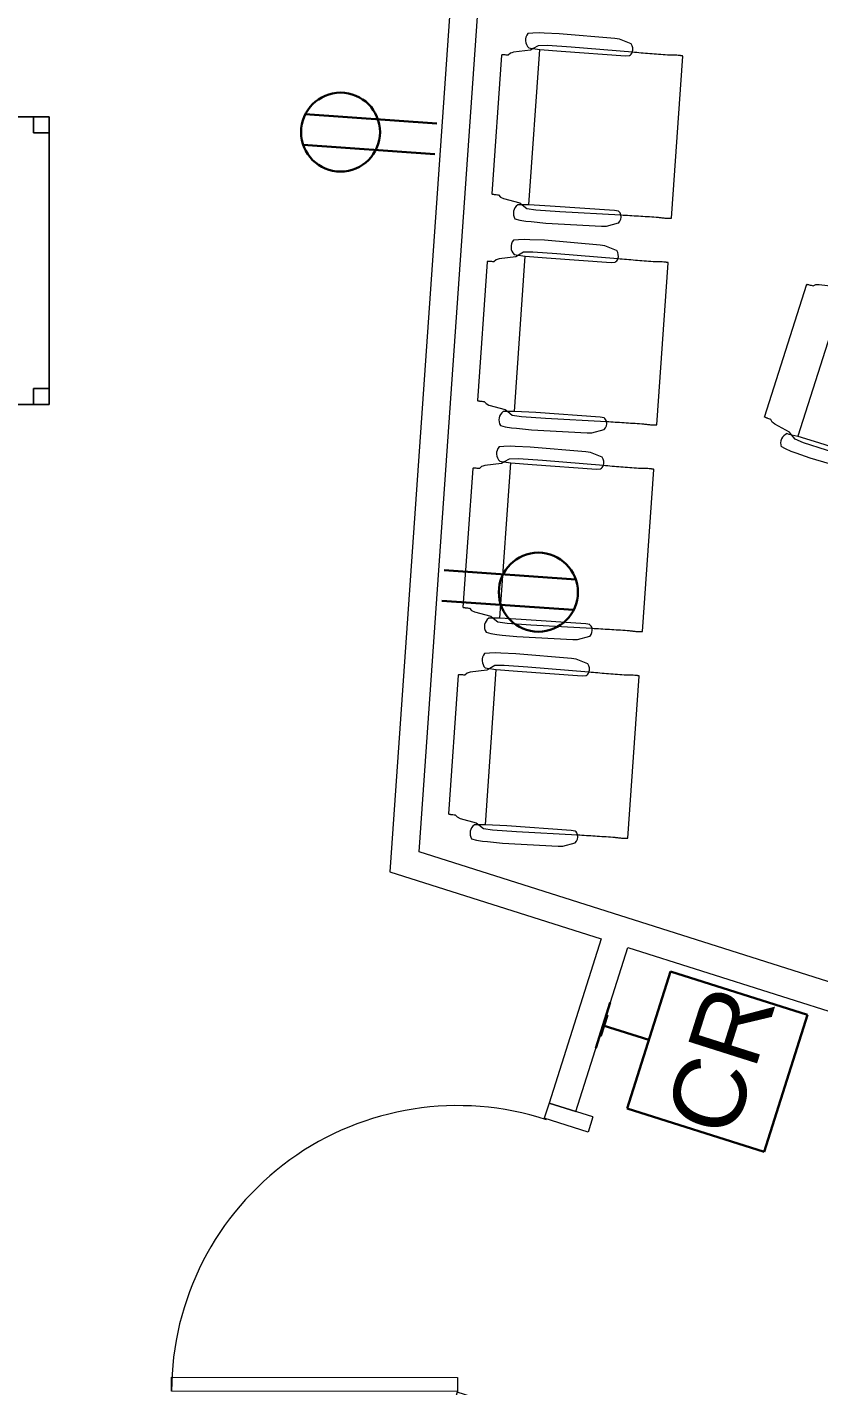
# Model space of a CAD drawing. Header units: inches. Extents: x 385 to 2249, y -1781 to -36.
# Drawn here: x 739.3 to 838.4, y -385.3 to -215.2 of the extents above; entities that cross this region are included whole.
import ezdxf

# ---------------------------------------------------------------- set-up
doc = ezdxf.new("R2010")
doc.units = ezdxf.units.IN
doc.header["$MEASUREMENT"] = 0
for name, color, linetype, lineweight in [('A-ANNO-NOTE', 131, 'Continuous', 30), ('A-DOOR', 31, 'Continuous', 13), ('A-DOOR-FRAM', 31, 'Continuous', 20), ('E-ELEC-FIXT', 91, 'Continuous', 9), ('I-FURN', 30, 'Continuous', 9), ('I-WALL', 2, 'Continuous', 13)]:
    doc.layers.add(name, color=color, linetype=linetype, lineweight=lineweight)
doc.styles.add('Swis721 Lt BT', font='swissl.ttf', dxfattribs={"height": 9})

# ---------------------------------------------------------------- blocks, each defined once
blk = doc.blocks.new('Single Flush - OTJ_SOLIDFLUSH_ALUM-5892448-Level 5 POWER _ SIGNAL')
at = {"layer": 'A-DOOR', "lineweight": 20}
for p, q in [((16.24, -2.28), (17.91, -1.75)), ((27.01, -36.43), (16.24, -2.28)), ((17.91, -1.75), (28.68, -35.9)), ((28.68, -35.9), (27.01, -36.43))]:
    blk.add_line(p, q, dxfattribs=at)
at = {"layer": 'A-DOOR', "lineweight": 9}
blk.add_arc((17.91, -1.75), 35.81, 179.5, 287.5, dxfattribs=at)
at = {"layer": 'A-DOOR-FRAM'}
for p, q in [((-20, 4), (-20, -1.75)), ((-20, 4), (-18, 4)), ((-18, 4), (-18, -1.75)), ((18, 4), (18, -1.75)), ((18, 4), (20, 4)), ((20, 4), (20, -1.75)), ((-20, -1.75), (-18, -1.75)), ((18, -1.75), (20, -1.75))]:
    blk.add_line(p, q, dxfattribs=at)
blk = doc.blocks.new('Rectangular Table - Rectangular Table-5809067-Level 5 POWER _ SIGNAL')
at = {"layer": 'I-FURN'}
for p, q in [((-28, 18), (-30, 18)), ((-30, 18), (-30, 16)), ((-30, 16), (-30, 18)), ((-30, 18), (-28, 18)), ((30, 18), (-30, 18)), ((-30, 18), (-30, -18)), ((-30, -18), (-30, 18)), ((-30, 18), (30, 18)), ((-28, 16), (-28, 18)), ((-28, 18), (-28, 16)), ((28, 18), (28, 16)), ((30, 18), (28, 18)), ((28, 18), (30, 18)), ((28, 16), (28, 18)), ((30, 16), (30, 18)), ((30, 18), (30, 16)), ((30, -18), (30, 18)), ((30, 18), (30, -18)), ((-30, 16), (-28, 16)), ((-28, 16), (-30, 16)), ((28, 16), (30, 16)), ((30, 16), (28, 16)), ((-28, -16), (-30, -16)), ((-30, -16), (-30, -18)), ((-30, -18), (-30, -16)), ((-30, -16), (-28, -16)), ((-28, -18), (-28, -16)), ((-28, -16), (-28, -18)), ((30, -16), (28, -16)), ((28, -16), (28, -18)), ((28, -18), (28, -16)), ((28, -16), (30, -16)), ((30, -18), (30, -16)), ((30, -16), (30, -18)), ((-30, -18), (-28, -18)), ((-28, -18), (-30, -18)), ((-30, -18), (30, -18)), ((30, -18), (-30, -18)), ((28, -18), (30, -18)), ((30, -18), (28, -18))]:
    blk.add_line(p, q, dxfattribs=at)
blk = doc.blocks.new('HermanMiller_Collection_Eames_AluminumGroup_SideChair - Arms Swivel Base-5153506-Level 5 POWER _ SIGNAL')
at = {"layer": 'I-FURN'}
for p, q in [((-3.17, 11.92), (-5.03, 11.87)), ((3.83, 11.82), (-3.17, 11.92)), ((-6.45, 11.77), (-7.06, 11.66)), ((-5.68, 11.84), (-6.45, 11.77)), ((-5.68, 10.24), (-6.28, 9.84)), ((-5.03, 11.87), (-5.68, 11.84)), ((-4.52, 10.35), (-5.68, 10.24)), ((-1.52, 10.35), (-4.52, 10.35)), ((6.15, 10.24), (-1.52, 10.35)), ((4.42, 11.76), (3.83, 11.82)), ((5.92, 11.27), (4.42, 11.76)), ((-10.16, 8.75), (-10.16, -8.68)), ((-9.06, 9.06), (-9.32, 8.8)), ((-8.92, 9.13), (-9.06, 9.06)), ((-8.68, 9.21), (-8.92, 9.13)), ((-6.61, 9.61), (-8.68, 9.21)), ((-6.84, 9.88), (-6.61, 9.86)), ((-6.61, 9.86), (-5.45, 9.79)), ((-6.28, 9.84), (-6.61, 9.61)), ((-5.45, 9.79), (-2.77, 9.75)), ((-5.45, -9.73), (-5.45, 9.79)), ((-2.77, 9.75), (5.32, 9.75)), ((5.32, 9.75), (5.82, 9.81)), ((12.47, -10.14), (12.47, 10.2)), ((-9.32, -8.74), (-9.06, -8.99)), ((-9.06, -8.99), (-8.68, -9.14)), ((-8.68, -9.14), (-6.61, -9.54)), ((-6.61, -9.79), (-6.84, -9.81)), ((-6.61, -9.54), (-6.28, -9.77)), ((-5.45, -9.73), (-6.61, -9.79)), ((-6.28, -9.77), (-5.68, -10.18)), ((-5.68, -10.18), (-4.52, -10.28)), ((-2.77, -9.68), (-5.45, -9.73)), ((5.32, -9.68), (-2.77, -9.68)), ((-1.52, -10.28), (6.15, -10.17)), ((5.82, -9.74), (5.32, -9.68)), ((-7.06, -11.59), (-6.45, -11.7)), ((-6.45, -11.7), (-5.68, -11.77)), ((-5.68, -11.77), (-5.03, -11.8)), ((-5.03, -11.8), (-3.17, -11.85)), ((-4.52, -10.28), (-1.52, -10.28)), ((-3.17, -11.85), (3.83, -11.75)), ((3.83, -11.75), (4.42, -11.69)), ((4.42, -11.69), (5.92, -11.2))]:
    blk.add_line(p, q, dxfattribs=at)
for centre, radius, start, end in [((-5.99, 10.89), 1.32, 144.065, 229.935), ((5.4, 10.47), 0.781, 302.3218, 343.1534), ((5.07, 10.55), 1.12, 343.9109, 40.257), ((-5.99, -10.82), 1.32, 130.065, 215.935), ((5.4, -10.4), 0.781, 16.8466, 57.6782), ((5.07, -10.48), 1.12, 319.743, 16.0891)]:
    blk.add_arc(centre, radius, start, end, dxfattribs=at)
for points in [[(10.56, 10.2), (9.82, 10.2), (8.34, 10.21), (6.88, 10.23), (6.15, 10.24)], [(11.53, 10.25), (11.37, 10.24), (11.04, 10.23), (10.72, 10.21), (10.56, 10.2)], [(6.15, -10.17), (6.88, -10.16), (8.34, -10.15), (9.82, -10.14), (10.56, -10.13)], [(10.56, -10.13), (10.72, -10.14), (11.04, -10.16), (11.37, -10.17), (11.53, -10.18)]]:
    blk.add_open_spline(points, degree=3, dxfattribs=at)
for points, knots in [([(12.47, 10.2), (12.47, 10.21), (12.47, 10.21), (12.44, 10.22), (12.38, 10.23), (12.31, 10.23), (12.23, 10.24), (12.09, 10.25), (11.86, 10.25), (11.65, 10.25), (11.53, 10.25)], [0, 0, 0, 0, 0.090909, 0.181818, 0.272727, 0.363636, 0.454545, 0.545455, 0.727273, 1, 1, 1, 1]), ([(-9.32, 8.8), (-9.51, 8.8), (-9.78, 8.79), (-10, 8.78), (-10.09, 8.77), (-10.14, 8.76), (-10.16, 8.75), (-10.16, 8.75)], [0, 0, 0, 0, 0.444444, 0.666667, 0.777778, 0.888889, 1, 1, 1, 1]), ([(-10.16, -8.68), (-10.16, -8.68), (-10.14, -8.69), (-10.09, -8.7), (-10.03, -8.71), (-9.94, -8.71), (-9.84, -8.72), (-9.69, -8.73), (-9.51, -8.73), (-9.37, -8.74), (-9.32, -8.74)], [0, 0, 0, 0, 0.111111, 0.222222, 0.333333, 0.444444, 0.555556, 0.666667, 0.888889, 1, 1, 1, 1]), ([(11.53, -10.18), (11.61, -10.18), (11.77, -10.18), (12.1, -10.18), (12.4, -10.16), (12.47, -10.14), (12.47, -10.14)], [0, 0, 0, 0, 0.181818, 0.363636, 0.727273, 1, 1, 1, 1])]:
    blk.add_open_spline(points, degree=3, knots=knots, dxfattribs=at)
blk = doc.blocks.new('HermanMiller_Collection_Eames_AluminumGroup_SideChair - Arms Swivel Base-5598650-Level 5 POWER _ SIGNAL')
at = {"layer": 'I-FURN'}
for p, q in [((-7.06, 11.59), (-6.45, 11.7)), ((-6.45, 11.7), (-5.68, 11.77)), ((-5.68, 11.77), (-5.03, 11.8)), ((-5.68, 10.18), (-4.52, 10.28)), ((-5.03, 11.8), (-3.17, 11.85)), ((-4.52, 10.28), (-1.52, 10.28)), ((-3.17, 11.85), (3.83, 11.75)), ((-1.52, 10.28), (6.15, 10.17)), ((3.83, 11.75), (4.42, 11.69)), ((4.42, 11.69), (5.92, 11.2)), ((-10.16, -8.75), (-10.16, 8.68)), ((-9.32, 8.74), (-9.06, 8.99)), ((-9.06, 8.99), (-8.68, 9.14)), ((-8.68, 9.14), (-6.61, 9.54)), ((-6.61, 9.79), (-6.84, 9.81)), ((-5.45, 9.73), (-6.61, 9.79)), ((-6.61, 9.54), (-6.28, 9.77)), ((-6.28, 9.77), (-5.68, 10.18)), ((-2.77, 9.68), (-5.45, 9.73)), ((-5.45, 9.73), (-5.45, -9.79)), ((5.32, 9.68), (-2.77, 9.68)), ((5.82, 9.74), (5.32, 9.68)), ((12.47, 10.14), (12.47, -10.2)), ((-9.06, -9.06), (-9.32, -8.8)), ((-8.92, -9.13), (-9.06, -9.06)), ((-8.68, -9.21), (-8.92, -9.13)), ((-6.61, -9.61), (-8.68, -9.21)), ((-6.84, -9.88), (-6.61, -9.86)), ((-6.28, -9.84), (-6.61, -9.61)), ((-6.61, -9.86), (-5.45, -9.79)), ((-5.68, -10.24), (-6.28, -9.84)), ((-5.45, -9.79), (-2.77, -9.75)), ((-2.77, -9.75), (5.32, -9.75)), ((5.32, -9.75), (5.82, -9.81)), ((-6.45, -11.77), (-7.06, -11.66)), ((-5.68, -11.84), (-6.45, -11.77)), ((-4.52, -10.35), (-5.68, -10.24)), ((-5.03, -11.87), (-5.68, -11.84)), ((-3.17, -11.92), (-5.03, -11.87)), ((-1.52, -10.35), (-4.52, -10.35)), ((3.83, -11.82), (-3.17, -11.92)), ((6.15, -10.24), (-1.52, -10.35)), ((4.42, -11.76), (3.83, -11.82)), ((5.92, -11.27), (4.42, -11.76))]:
    blk.add_line(p, q, dxfattribs=at)
for centre, radius, start, end in [((-5.99, 10.82), 1.32, 144.065, 229.935), ((5.07, 10.48), 1.12, 343.9109, 40.257), ((5.4, 10.4), 0.781, 302.3218, 343.1534), ((-5.99, -10.89), 1.32, 130.065, 215.935), ((5.4, -10.47), 0.781, 16.8466, 57.6782), ((5.07, -10.55), 1.12, 319.743, 16.0891)]:
    blk.add_arc(centre, radius, start, end, dxfattribs=at)
for points, knots in [([(-10.16, 8.68), (-10.16, 8.68), (-10.14, 8.69), (-10.09, 8.7), (-10, 8.71), (-9.78, 8.73), (-9.51, 8.73), (-9.32, 8.74)], [-1, -1, -1, -1, -0.888889, -0.777778, -0.666667, -0.444444, 0, 0, 0, 0]), ([(11.53, 10.18), (11.65, 10.18), (11.86, 10.18), (12.09, 10.18), (12.23, 10.17), (12.31, 10.17), (12.38, 10.16), (12.44, 10.15), (12.47, 10.14), (12.47, 10.14), (12.47, 10.14)], [-1, -1, -1, -1, -0.727273, -0.545455, -0.454545, -0.363636, -0.272727, -0.181818, -0.090909, 0, 0, 0, 0]), ([(-9.32, -8.8), (-9.37, -8.8), (-9.51, -8.8), (-9.69, -8.8), (-9.84, -8.79), (-9.94, -8.78), (-10.03, -8.78), (-10.09, -8.77), (-10.14, -8.76), (-10.16, -8.75), (-10.16, -8.75)], [-1, -1, -1, -1, -0.888889, -0.666667, -0.555556, -0.444444, -0.333333, -0.222222, -0.111111, 0, 0, 0, 0]), ([(12.47, -10.2), (12.47, -10.21), (12.4, -10.23), (12.1, -10.25), (11.77, -10.25), (11.61, -10.25), (11.53, -10.25)], [-1, -1, -1, -1, -0.727273, -0.363636, -0.181818, 0, 0, 0, 0])]:
    blk.add_open_spline(points, degree=3, knots=knots, dxfattribs=at)
for points in [[(6.15, 10.17), (6.88, 10.16), (8.34, 10.15), (9.82, 10.14), (10.56, 10.13)], [(10.56, 10.13), (10.72, 10.14), (11.04, 10.16), (11.37, 10.17), (11.53, 10.18)], [(10.56, -10.2), (9.82, -10.2), (8.34, -10.21), (6.88, -10.23), (6.15, -10.24)], [(11.53, -10.25), (11.37, -10.24), (11.04, -10.23), (10.72, -10.21), (10.56, -10.2)]]:
    blk.add_open_spline(points, degree=3, dxfattribs=at)
blk = doc.blocks.new('PS - Junction Box _Wall Base_ - Card Reader-V145-Level 5 POWER _ SIGNAL')
at = {"layer": 'E-ELEC-FIXT'}
for p, q in [((875.91, -1014.77), (875.72, -1014.77)), ((875.91, -1014.77), (875.91, -1017.52)), ((875.72, -1017.52), (875.91, -1017.52))]:
    blk.add_line(p, q, dxfattribs=at)

msp = doc.modelspace()

# ---------------------------------------------------------------- linework, layer by layer
at = {"layer": 'A-ANNO-NOTE'}
for p, q in [((790.59, -227.29), (774.11, -226.14)), ((790.33, -231.11), (773.84, -229.96)), ((790.33, -231.11), (773.84, -229.96)), ((791.5, -283.23), (807.99, -284.38)), ((791.5, -283.23), (807.99, -284.38)), ((791.23, -287.05), (807.72, -288.2)), ((819.84, -333.44), (814.4, -350.6)), ((837, -338.89), (819.84, -333.44)), ((810.49, -343.07), (812.31, -337.35)), ((811.4, -340.21), (817.12, -342.02)), ((831.56, -356.04), (837, -338.89)), ((814.4, -350.6), (831.56, -356.04))]:
    msp.add_line(p, q, dxfattribs=at)
for centre in [(778.53, -228.37), (803.3, -285.97)]:
    msp.add_circle(centre, 4.95, dxfattribs=at)
at = {"layer": 'I-WALL'}
for p, q in [((797.76, -134.22), (784.7, -320.98)), ((788.38, -318.48), (801.19, -135.3)), ((980.01, -379.28), (788.38, -318.48)), ((784.7, -320.98), (811.17, -329.38)), ((811.17, -329.38), (804.65, -349.93)), ((807.98, -350.98), (814.5, -330.44)), ((814.5, -330.44), (978.95, -382.61)), ((804.65, -349.93), (807.98, -350.98))]:
    msp.add_line(p, q, dxfattribs=at)

# ---------------------------------------------------------------- block references
at = {"layer": 'A-DOOR', "rotation": 252.396186574362}
msp.add_blockref('Single Flush - OTJ_SOLIDFLUSH_ALUM-5892448-Level 5 POWER _ SIGNAL', (800.26, -369.52), dxfattribs=at)
at = {"layer": 'E-ELEC-FIXT', "rotation": 342.396186574362}
msp.add_blockref('PS - Junction Box _Wall Base_ - Card Reader-V145-Level 5 POWER _ SIGNAL', (284.01, 893.2), dxfattribs=at)
at = {"layer": 'I-FURN'}
for name, p, rotation in [('HermanMiller_Collection_Eames_AluminumGroup_SideChair - Arms Swivel Base-5153506-Level 5 POWER _ SIGNAL', (808.22, -228.16), 356), ('Rectangular Table - Rectangular Table-5809067-Level 5 POWER _ SIGNAL', (712.06, -244.47), 180), ('HermanMiller_Collection_Eames_AluminumGroup_SideChair - Arms Swivel Base-5153506-Level 5 POWER _ SIGNAL', (806.41, -254.03), 356), ('HermanMiller_Collection_Eames_AluminumGroup_SideChair - Arms Swivel Base-5598650-Level 5 POWER _ SIGNAL', (843.96, -258.77), 342.3961865743618), ('HermanMiller_Collection_Eames_AluminumGroup_SideChair - Arms Swivel Base-5153506-Level 5 POWER _ SIGNAL', (804.6, -279.91), 356), ('HermanMiller_Collection_Eames_AluminumGroup_SideChair - Arms Swivel Base-5153506-Level 5 POWER _ SIGNAL', (802.79, -305.78), 356)]:
    msp.add_blockref(name, p, dxfattribs=dict(at, rotation=rotation))

# ---------------------------------------------------------------- texts
at = {"layer": 'A-ANNO-NOTE', "lineweight": 9, "insert": (819.05, -351.88), "char_height": 9, "width": 20.604, "attachment_point": 1, "rotation": 72.3962, "style": 'Swis721 Lt BT'}
msp.add_mtext('CR', dxfattribs=at)

doc.saveas('drawing.dxf')
